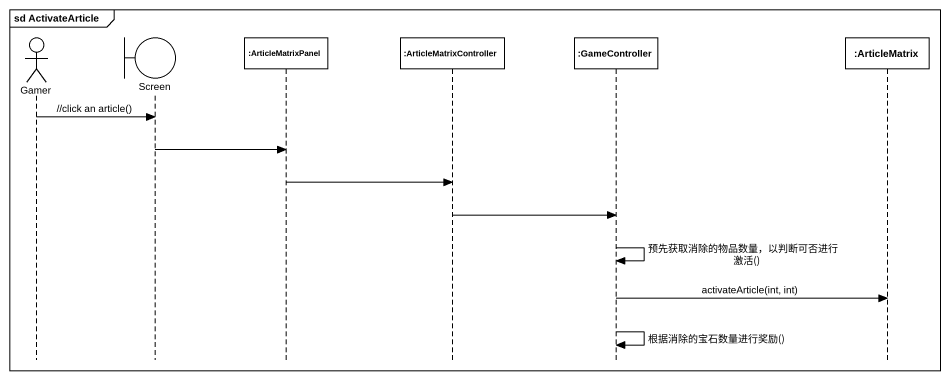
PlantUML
@startuml
mainframe sd ActivateArticle
hide footbox
actor Gamer
boundary Screen
participant ":ArticleMatrixPanel" as ArticleMatrixPanel
participant ":ArticleMatrixController" as ArticleMatrixController
participant ":GameController" as GameController
participant ":ArticleMatrix" as ArticleMatrix

Gamer -> Screen : //click an article()
Screen -> ArticleMatrixPanel
ArticleMatrixPanel -> ArticleMatrixController
ArticleMatrixController -> GameController
GameController -> GameController : 预先获取消除的物品数量，以判断可否进行激活()
GameController -> ArticleMatrix : activateArticle(int, int)
GameController -> GameController : 根据消除的宝石数量进行奖励()
@enduml
